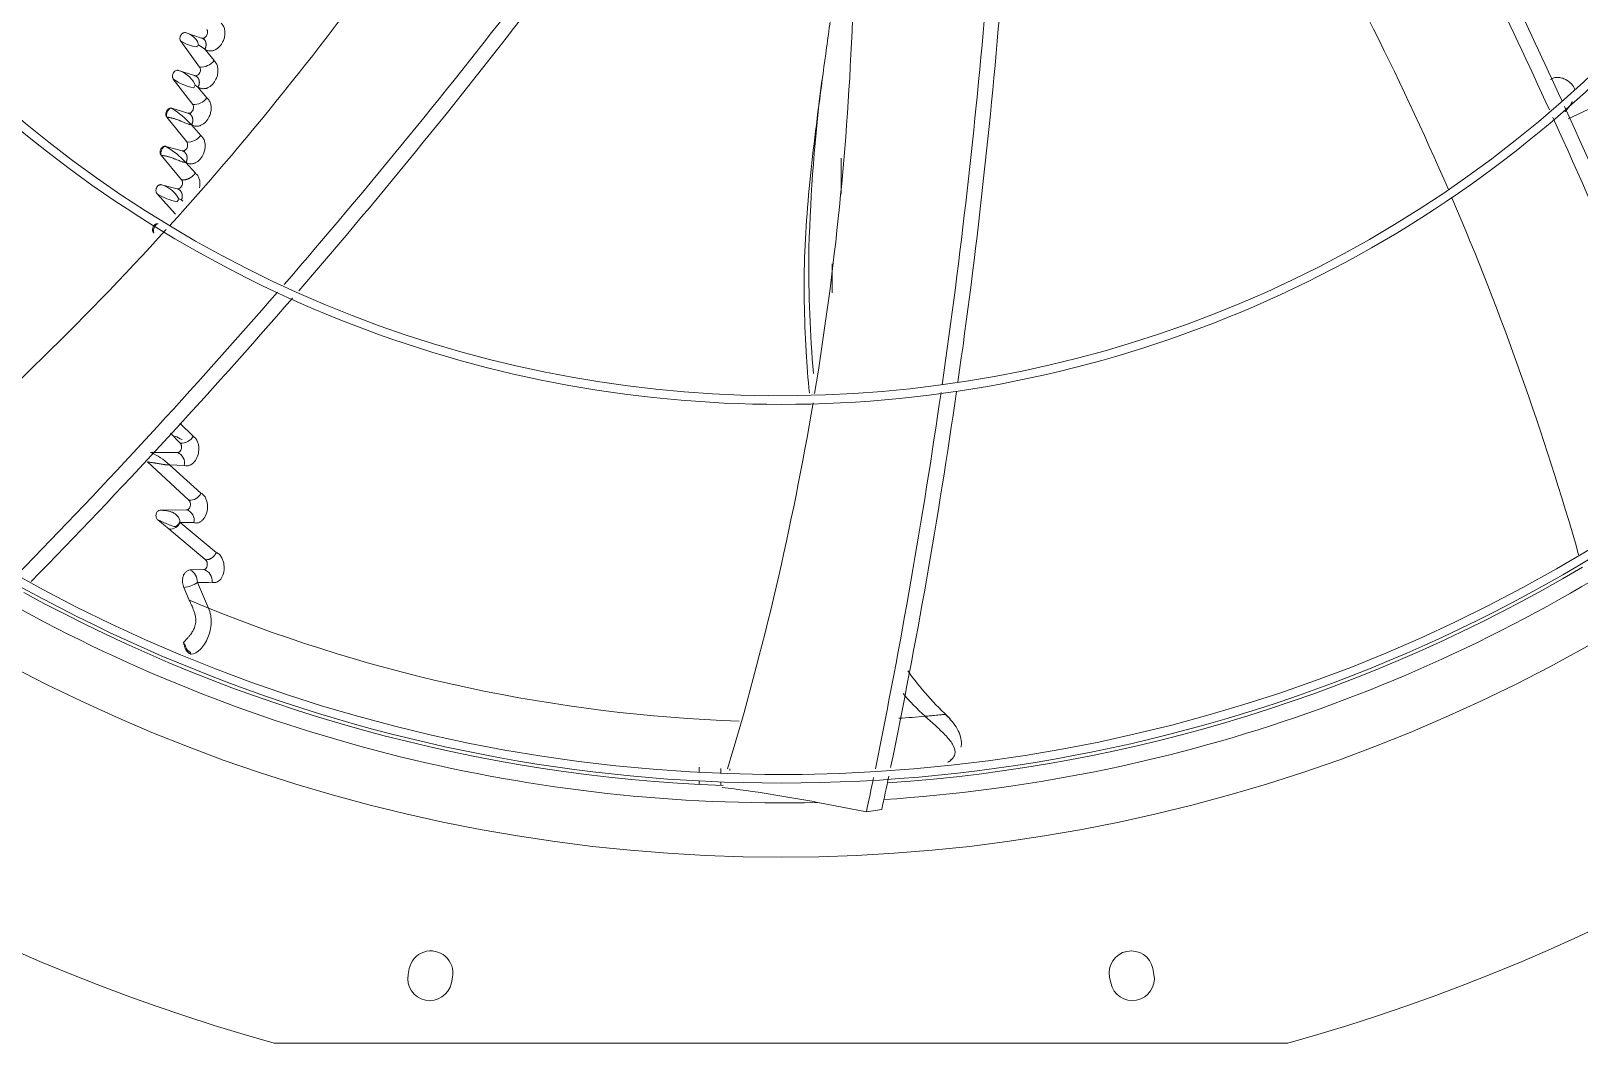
# Model space of a CAD drawing. Header units: millimetres. Extents: x 113490 to 142599, y -20467 to 115.
# Drawn here: x 131078.5 to 131527.9, y -10820.5 to -10526.5 of the extents above; entities that cross this region are included whole.
import ezdxf

# ---------------------------------------------------------------- set-up
doc = ezdxf.new("R2010")
doc.units = ezdxf.units.MM
doc.layers.add('DV3_0', color=7, linetype='Continuous')

msp = doc.modelspace()

# ---------------------------------------------------------------- linework, layer by layer
at = {"layer": 'DV3_0', "color": 7, "linetype": 'Continuous', "lineweight": 15}
for p, q in [((131123.48, -10527.03), (131128.01, -10528.59)), ((131127.43, -10537), (131121.95, -10529.5)), ((131127.09, -10530.57), (131128.93, -10531.84)), ((131131.61, -10535.15), (131129.03, -10531.92)), ((131125.43, -10547.86), (131119.79, -10540.5)), ((131121.27, -10537.99), (131125.98, -10539.5)), ((131125.8, -10542.89), (131125.7, -10543.06)), ((131125.95, -10542.63), (131125.8, -10542.89)), ((131125.89, -10541.83), (131126.12, -10542.27)), ((131126.12, -10542.27), (131125.95, -10542.63)), ((131126.12, -10542.27), (131126.93, -10542.82)), ((131129.56, -10545.97), (131126.93, -10542.82)), ((131126.93, -10542.82), (131126.98, -10542.84)), ((131119.31, -10549), (131124.04, -10550.4)), ((131530.55, -10549.32), (131524.83, -10552.06)), ((131123.68, -10558.78), (131117.9, -10551.54)), ((131127.75, -10556.86), (131125.06, -10553.76)), ((131125.06, -10553.76), (131125.11, -10553.77)), ((131122.19, -10569.75), (131116.25, -10562.62)), ((131117.61, -10560.05), (131122.35, -10561.34)), ((131126.18, -10567.82), (131123.4, -10564.71)), ((131123.4, -10564.71), (131123.48, -10564.74)), ((131116.37, -10571.2), (131120.9, -10572.34)), ((131120.46, -10579.78), (131115.07, -10573.81)), ((131120.74, -10574.22), (131121.43, -10575.26)), ((131121.19, -10575.7), (131120.92, -10576.11)), ((131121.43, -10575.26), (131121.19, -10575.7)), ((131121.43, -10575.26), (131122.13, -10575.67)), ((131121.8, -10646.25), (131118.94, -10643.35)), ((131125.52, -10644.25), (131121.65, -10640.49)), ((131124.3, -10662.81), (131112.31, -10651.68)), ((131113.15, -10648.92), (131120.98, -10648.99)), ((131118.66, -10652.51), (131122.91, -10652.7)), ((131127.8, -10660.77), (131118.67, -10652.51)), ((131115.92, -10665.7), (131123.66, -10665.62)), ((131118.6, -10671.25), (131115.29, -10668.54)), ((131121.73, -10669.27), (131121.69, -10669.05)), ((131132.27, -10677.98), (131121.73, -10669.27)), ((131129.08, -10680.06), (131118.6, -10671.25)), ((131124.63, -10683.06), (131128.69, -10682.96)), ((131124.43, -10691.82), (131122.82, -10688.14)), ((131130, -10694.15), (131126.77, -10686.71)), ((131122.74, -10704.19), (131122.75, -10704.17)), ((131272.43, -10741.87), (131272.43, -10740.36)), ((131272.43, -10745.37), (131272.43, -10744.37)), ((131306.89, -10750.62), (131321.03, -10753.31)), ((131321.03, -10753.31), (131325.49, -10752.68)), ((131188.29, -10798.88), (131187.96, -10800.55)), ((131404.52, -10800.55), (131404.19, -10798.88)), ((131200.51, -10803.04), (131200.84, -10801.38)), ((131391.63, -10801.38), (131391.96, -10803.04)), ((131443.41, -10820.49), (131149.06, -10820.49))]:
    msp.add_line(p, q, dxfattribs=at)
at = {"layer": 'DV3_0', "color": 7, "linetype": 'Continuous', "lineweight": 20}
for p, q in [((131313.74, -10573.97), (131313.74, -10563.44)), ((131311.12, -10602.61), (131311.12, -10594.2)), ((131278.74, -10742.15), (131278.74, -10740.7)), ((131281.36, -10741.36), (131281.36, -10740.84)), ((131278.74, -10745.66), (131278.74, -10744.65))]:
    msp.add_line(p, q, dxfattribs=at)
at = {"layer": 'DV3_0', "color": 7, "linetype": 'Continuous', "lineweight": 15}
for centre, radius, start, end in [((131296.24, -10288.99), 551.5, 195.4775, 254.5225), ((131296.24, -10288.99), 551.5, 285.4775, 344.5225), ((129771.86, -11348.24), 1921.39, 24.56568, 27.16861), ((130689.06, -10918.01), 872.25, 23.32871, 30.53654), ((129849.13, -11313.07), 1840.9, 24.60001, 26.89057), ((130471.84, -9998), 872.24, 317.86602, 325.02361), ((129699.45, -9342.41), 1921.39, 319.10975, 322.45989), ((129763.55, -9398.09), 1840.9, 319.15831, 322.66086), ((129441.17, -10355.96), 1921.39, 351.8208, 355.20802), ((129525.2, -10368.15), 1840.9, 351.86875, 355.41631), ((130445.37, -10489.89), 872.25, 350.63739, 357.81353), ((131296.24, -10288.99), 343.5, 225.9212, 315.6512), ((131127.65, -10520.76), 10.44, 236.8811, 264.046), ((131122.8, -10527.21), 5.45, 313.7925, 317.47), ((131122.15, -10526.64), 6.31, 317.6452, 321.5525), ((131128.04, -10529.27), 0.78, 12.7225, 57.3488), ((131127.81, -10532.2), 4.81, 265.5115, 322.2315), ((131131.38, -10529.14), 3.64, 227.7428, 229.7409), ((131296.24, -10288.99), 346, 270, 315.3179), ((131296.24, -10288.99), 346, 226.461, 270), ((131128.7, -10528.02), 15.34, 234.4922, 258.7126), ((131119.15, -10545.26), 7.57, 26.9834, 73.7291), ((131125.95, -10540.24), 0.866, 16.0058, 57.6668), ((131832.82, -10605.52), 528.72, 172.9859, 178.2608), ((131106.37, -10570.51), 25.09, 41.8667, 58.9698), ((131125.77, -10543.15), 4.73, 265.8403, 323.2857), ((129849.13, -11313.07), 1840.9, 21.02717, 24.54064), ((131123.96, -10551.18), 0.921, 18.0658, 57.5274), ((129771.86, -11348.24), 1921.39, 21.16348, 24.49317), ((131124.02, -10554.21), 4.58, 265.7991, 324.5702), ((131104.61, -10582.13), 25.63, 42.8328, 59.5066), ((131122.23, -10562.15), 0.965, 19.7105, 57.2219), ((131114.03, -10579.26), 8.39, 36.859, 73.8365), ((131123.64, -10560.64), 15.71, 236.9569, 260.0262), ((131125.74, -10570.98), 5.92, 232.3975, 237.1972), ((130689.06, -10918.01), 872.25, 15.92715, 23.15375), ((130471.84, -9998), 872.24, 310.5122, 317.77416), ((131695.21, -10593.96), 390.91, 179.6523, 184.707), ((129699.45, -9342.41), 1921.39, 315.69478, 319.02272), ((131296.24, -10288.99), 453.5, 225.9915, 315.56), ((129763.55, -9398.09), 1840.9, 315.58647, 319.0689), ((131296.24, -10288.99), 456, 270, 315.5611), ((131296.24, -10288.99), 456, 226.2335, 270), ((130445.37, -10489.89), 872.25, 343.27776, 350.45664), ((129441.17, -10355.96), 1921.39, 348.44556, 351.75301), ((129525.2, -10368.15), 1840.9, 348.33271, 351.78205), ((131296.24, -10288.99), 477.5, 226.9802, 313.0198), ((131302.66, -10272.41), 414.13, 243.8682, 244.1867), ((131122.16, -10642.46), 3.81, 264.7001, 331.9048), ((131105.22, -10667.13), 19.86, 47.4041, 66.4859), ((131119.97, -10651.87), 3.05, 344.1564, 70.634), ((131124.59, -10659.27), 3.55, 265.4096, 335.1519), ((131122.62, -10668.65), 3.21, 347.6517, 71.1439), ((131118.77, -10668.05), 3.2, 266.8406, 337.4758), ((131120.28, -10668.51), 1.92, 273.3073, 284.0677), ((131118.31, -10667.63), 3.66, 311.5503, 337.1639), ((131118.83, -10669.23), 2.86, 3.4886, 9.9712), ((131126.17, -10509.93), 159.41, 268.4037, 269.8503), ((131122.91, -10686.52), 3.86, 357.1818, 63.5888), ((131127.62, -10686.21), 3.43, 352.2982, 71.7881), ((131296.24, -10288.99), 457, 273.8842, 300.6079), ((131122.56, -10681.25), 6.9, 272.155, 307.597), ((131122.48, -10681.02), 7.13, 272.7525, 306.9995), ((131127.04, -10514.05), 172.67, 269.9107, 271.3205), ((131296.24, -10288.99), 457, 241.2404, 267.8944), ((131270.86, -10349.07), 372.72, 246.8673, 247.7953), ((131403.99, -10662.14), 86.91, 215.3254, 227.5701), ((131384.72, -10675.22), 68.66, 227.1697, 227.3633), ((131343.19, -10735.54), 3.66, 293.0102, 343.8905), ((131344.57, -10737.9), 1.01, 272.8523, 351.7231), ((131344.71, -10739.12), 0.228, 113.42, 121.4287), ((131229.52, -11150.64), 407.44, 79.0531, 83.0099), ((129441.17, -10355.96), 1921.39, 348.06491, 348.36936), ((129525.2, -10368.15), 1840.9, 347.94302, 348.25074), ((131194.57, -10800.13), 6.4, 348.75, 168.75), ((131397.91, -10800.13), 6.4, 11.25, 191.25), ((131194.24, -10801.79), 6.4, 168.75, 348.75), ((131398.24, -10801.79), 6.4, 191.25, 11.25)]:
    msp.add_arc(centre, radius, start, end, dxfattribs=at)
at = {"layer": 'DV3_0', "color": 7, "linetype": 'Continuous', "lineweight": 20}
for centre, radius, start, end in [((131624.44, -10596.05), 320.16, 178.8238, 179.2018), ((131296.24, -10288.99), 461.75, 273.7025, 304.0494), ((131296.24, -10288.99), 461.75, 240.9755, 271.3224), ((131299.53, -10276.24), 450.99, 247.92, 268.0313), ((131299.53, -10276.24), 450.99, 273.9356, 274.8998)]:
    msp.add_arc(centre, radius, start, end, dxfattribs=at)
at = {"layer": 'DV3_0', "color": 7, "linetype": 'Continuous', "lineweight": 15}
for points, knots in [([(131123.48, -10527.03), (131123.23, -10526.94), (131122.92, -10526.97), (131122.35, -10527.25), (131122.09, -10527.51), (131121.84, -10527.98), (131121.77, -10528.15), (131121.7, -10528.47), (131121.69, -10528.62), (131121.71, -10529.05), (131121.79, -10529.28), (131121.95, -10529.5)], [0, 0, 0, 0, 0.25, 0.25, 0.5, 0.5, 0.625, 0.625, 0.75, 0.75, 1, 1, 1, 1]), ([(131127.09, -10530.57), (131127.02, -10530.11), (131126.84, -10529.68), (131126.36, -10528.93), (131126.06, -10528.6), (131125.08, -10527.73), (131124.3, -10527.3), (131123.48, -10527.03)], [0, 0, 0, 0, 0.25, 0.25, 0.5, 0.5, 1, 1, 1, 1]), ([(131128.01, -10528.59), (131128.07, -10528.6), (131128.2, -10528.64), (131128.47, -10528.64), (131128.83, -10528.52), (131129.23, -10528.2), (131129.55, -10527.75), (131129.72, -10527.24), (131129.75, -10526.78), (131129.69, -10526.46), (131129.6, -10526.24), (131129.54, -10526.15), (131129.51, -10526.1)], [0, 0, 0, 0, 0.061712, 0.124068, 0.257055, 0.398269, 0.543459, 0.683288, 0.800054, 0.90078, 0.950773, 1, 1, 1, 1]), ([(131129.03, -10531.92), (131129.18, -10532.01), (131129.48, -10532.18), (131129.96, -10532.31), (131130.4, -10532.36), (131130.8, -10532.34), (131131.16, -10532.28), (131131.47, -10532.19), (131132.19, -10531.92), (131133.24, -10531.17), (131134.16, -10529.8), (131134.65, -10528.47), (131134.82, -10527.26), (131134.72, -10526.09), (131134.35, -10525.03), (131133.9, -10524.53), (131133.67, -10524.27)], [0, 0, 0, 0, 0.048712, 0.093297, 0.133867, 0.170457, 0.203036, 0.231538, 0.255882, 0.403164, 0.540731, 0.633138, 0.726086, 0.818306, 0.909472, 1, 1, 1, 1]), ([(131310.49, -10523.71), (131310.15, -10526.27), (131309.81, -10528.81), (131308.12, -10541.36), (131306.74, -10551.3), (131304.46, -10571.05), (131303.54, -10580.86), (131302.77, -10600.33), (131302.94, -10609.98), (131303.77, -10623.63), (131304.08, -10627.66), (131304.46, -10631.69)], [0.0934532, 0.0934532, 0.0934532, 0.0934532, 0.125, 0.125, 0.25, 0.25, 0.375, 0.375, 0.5, 0.5, 0.5526716, 0.5526716, 0.5526716, 0.5526716]), ([(131128.93, -10531.84), (131128.95, -10531.8), (131129, -10531.71), (131129.06, -10531.58), (131129.11, -10531.45), (131129.16, -10531.32), (131129.2, -10531.19), (131129.24, -10531.05), (131129.26, -10530.92), (131129.28, -10530.79), (131129.3, -10530.65), (131129.3, -10530.52), (131129.3, -10530.39), (131129.3, -10530.26), (131129.28, -10530.14), (131129.26, -10530.01), (131129.24, -10529.89), (131129.2, -10529.77), (131129.16, -10529.66), (131129.12, -10529.55), (131129.06, -10529.44), (131129, -10529.34), (131128.94, -10529.25), (131128.87, -10529.15), (131128.79, -10529.07), (131128.71, -10528.99), (131128.63, -10528.91), (131128.53, -10528.84), (131128.44, -10528.78), (131128.34, -10528.72), (131128.23, -10528.67), (131128.12, -10528.62), (131128.05, -10528.6), (131128.01, -10528.59)], [0, 0, 0, 0, 0.030721, 0.061407, 0.092102, 0.122841, 0.153652, 0.184559, 0.215579, 0.246725, 0.278006, 0.309429, 0.340997, 0.372715, 0.404583, 0.436606, 0.468785, 0.501126, 0.533632, 0.566299, 0.59912, 0.632082, 0.665173, 0.698377, 0.731679, 0.765062, 0.798512, 0.832013, 0.865554, 0.899127, 0.932725, 0.966348, 1, 1, 1, 1]), ([(131126.98, -10542.84), (131127.14, -10542.93), (131127.45, -10543.11), (131127.93, -10543.26), (131128.37, -10543.31), (131128.77, -10543.3), (131129.13, -10543.24), (131129.43, -10543.16), (131130.14, -10542.9), (131131.19, -10542.16), (131132.12, -10540.77), (131132.61, -10539.43), (131132.79, -10538.2), (131132.69, -10537.01), (131132.32, -10535.92), (131131.85, -10535.4), (131131.61, -10535.15)], [0, 0, 0, 0, 0.049725, 0.09487, 0.135552, 0.171819, 0.203628, 0.230893, 0.253518, 0.400765, 0.538713, 0.630437, 0.723371, 0.816167, 0.908233, 1, 1, 1, 1]), ([(131119.79, -10540.5), (131119.73, -10540.4), (131119.6, -10540.2), (131119.52, -10539.81), (131119.53, -10539.36), (131119.68, -10538.86), (131119.99, -10538.4), (131120.4, -10538.07), (131120.78, -10537.95), (131121.07, -10537.94), (131121.2, -10537.98), (131121.27, -10537.99)], [0, 0, 0, 0, 0.103624, 0.201896, 0.31398, 0.451787, 0.59527, 0.73673, 0.874824, 0.938298, 1, 1, 1, 1]), ([(131125.98, -10539.5), (131126.04, -10539.52), (131126.17, -10539.55), (131126.44, -10539.54), (131126.8, -10539.41), (131127.19, -10539.09), (131127.49, -10538.63), (131127.65, -10538.12), (131127.67, -10537.66), (131127.61, -10537.34), (131127.52, -10537.13), (131127.46, -10537.04), (131127.43, -10537)], [0, 0, 0, 0, 0.062127, 0.125087, 0.257837, 0.399205, 0.545067, 0.685923, 0.803386, 0.90406, 0.952122, 1, 1, 1, 1]), ([(131126.98, -10542.84), (131127, -10542.79), (131127.05, -10542.71), (131127.11, -10542.57), (131127.16, -10542.44), (131127.21, -10542.3), (131127.25, -10542.17), (131127.28, -10542.03), (131127.31, -10541.89), (131127.33, -10541.76), (131127.34, -10541.62), (131127.34, -10541.48), (131127.34, -10541.35), (131127.33, -10541.22), (131127.31, -10541.09), (131127.29, -10540.96), (131127.26, -10540.84), (131127.23, -10540.72), (131127.18, -10540.6), (131127.13, -10540.49), (131127.08, -10540.38), (131127.01, -10540.28), (131126.95, -10540.18), (131126.87, -10540.08), (131126.79, -10539.99), (131126.71, -10539.91), (131126.62, -10539.83), (131126.52, -10539.76), (131126.42, -10539.7), (131126.32, -10539.64), (131126.21, -10539.58), (131126.1, -10539.54), (131126.02, -10539.51), (131125.98, -10539.5)], [0, 0, 0, 0, 0.030662, 0.061288, 0.091921, 0.122598, 0.15335, 0.184199, 0.215166, 0.246262, 0.2775, 0.308884, 0.340421, 0.372114, 0.403966, 0.435979, 0.468156, 0.500504, 0.533023, 0.565711, 0.598557, 0.631551, 0.664678, 0.697923, 0.73127, 0.764701, 0.7982, 0.831754, 0.865349, 0.898975, 0.932627, 0.966301, 1, 1, 1, 1]), ([(131526.77, -10543.55), (131526.65, -10543.24), (131526.22, -10542.4), (131525.27, -10541.39), (131524.07, -10540.6), (131522.95, -10540.15), (131521.76, -10539.97), (131520.6, -10540.09), (131519.99, -10540.47), (131519.68, -10540.66)], [0.3184367, 0.3184367, 0.3184367, 0.3184367, 0.3985096, 0.5413232, 0.628849, 0.7196251, 0.8121213, 0.9052908, 1, 1, 1, 1]), ([(131117.9, -10551.54), (131117.88, -10551.52), (131117.84, -10551.48), (131117.8, -10551.4), (131117.76, -10551.33), (131117.71, -10551.22), (131117.66, -10551.08), (131117.62, -10550.89), (131117.6, -10550.68), (131117.62, -10550.35), (131117.72, -10550.01), (131117.89, -10549.69), (131118.05, -10549.46), (131118.24, -10549.27), (131118.45, -10549.12), (131118.67, -10549.02), (131118.87, -10548.97), (131119.04, -10548.96), (131119.18, -10548.97), (131119.27, -10548.99), (131119.31, -10549)], [0, 0, 0, 0, 0.023997, 0.048085, 0.072391, 0.09704, 0.146565, 0.196478, 0.252296, 0.308899, 0.447394, 0.518709, 0.590696, 0.663416, 0.735191, 0.803703, 0.87187, 0.915381, 0.957876, 1, 1, 1, 1]), ([(131117.9, -10551.54), (131117.82, -10551.36), (131117.8, -10551.08), (131117.88, -10550.48), (131117.99, -10550.14), (131118.29, -10549.56), (131118.49, -10549.31), (131118.91, -10549), (131119.13, -10548.95), (131119.31, -10549)], [0, 0, 0, 0, 0.25, 0.25, 0.5, 0.5, 0.75, 0.75, 1, 1, 1, 1]), ([(131124.04, -10550.4), (131124.1, -10550.41), (131124.23, -10550.44), (131124.5, -10550.42), (131124.85, -10550.29), (131125.23, -10549.96), (131125.52, -10549.49), (131125.67, -10548.98), (131125.68, -10548.52), (131125.61, -10548.21), (131125.52, -10548), (131125.46, -10547.91), (131125.43, -10547.86)], [0, 0, 0, 0, 0.061858, 0.124527, 0.256747, 0.397935, 0.544068, 0.685407, 0.802956, 0.903358, 0.951888, 1, 1, 1, 1]), ([(131125.11, -10553.77), (131125.26, -10553.86), (131125.56, -10554.03), (131126.03, -10554.17), (131126.47, -10554.22), (131126.87, -10554.21), (131127.23, -10554.14), (131127.54, -10554.05), (131128.26, -10553.77), (131129.3, -10553), (131130.2, -10551.59), (131130.66, -10550.23), (131130.82, -10549.01), (131130.7, -10547.82), (131130.29, -10546.73), (131129.81, -10546.23), (131129.56, -10545.97)], [0, 0, 0, 0, 0.047949, 0.091845, 0.131809, 0.167905, 0.2001, 0.228322, 0.252481, 0.399943, 0.539027, 0.629782, 0.722249, 0.81505, 0.907464, 1, 1, 1, 1]), ([(131525.99, -10547.04), (131525.97, -10547.09), (131525.93, -10547.19), (131525.86, -10547.35), (131525.78, -10547.5), (131525.69, -10547.66), (131525.53, -10547.92), (131525.25, -10548.31), (131524.84, -10548.83), (131524.43, -10549.33), (131524.1, -10549.72), (131523.93, -10549.93), (131523.88, -10550)], [0.0000242, 0.0000242, 0.0000242, 0.0000242, 0.0223392, 0.0454389, 0.0693317, 0.0940459, 0.1196058, 0.1909934, 0.2852171, 0.3759865, 0.4428982, 0.4761984, 0.4761984, 0.4761984, 0.4761984]), ([(131125.06, -10553.76), (131125.01, -10553.75), (131124.91, -10553.74), (131124.75, -10553.72), (131124.58, -10553.69), (131124.41, -10553.65), (131124.13, -10553.58), (131123.7, -10553.43), (131123.11, -10553.2), (131122.53, -10552.95), (131122.06, -10552.75), (131121.61, -10552.56), (131121.12, -10552.37), (131120.62, -10552.18), (131120.21, -10552.05), (131119.87, -10551.95), (131119.55, -10551.87), (131119.23, -10551.8), (131118.93, -10551.74), (131118.65, -10551.68), (131118.38, -10551.63), (131118.12, -10551.59), (131117.97, -10551.56), (131117.9, -10551.54)], [0, 0, 0, 0, 0.022349, 0.045451, 0.069335, 0.09403, 0.119558, 0.190912, 0.284349, 0.376471, 0.44345, 0.485057, 0.569523, 0.642907, 0.687857, 0.73071, 0.77175, 0.811297, 0.849706, 0.887364, 0.924682, 0.962083, 1, 1, 1, 1]), ([(131125.11, -10553.77), (131125.13, -10553.73), (131125.17, -10553.64), (131125.23, -10553.51), (131125.28, -10553.37), (131125.33, -10553.23), (131125.36, -10553.09), (131125.39, -10552.95), (131125.42, -10552.82), (131125.43, -10552.68), (131125.44, -10552.54), (131125.45, -10552.4), (131125.44, -10552.27), (131125.43, -10552.14), (131125.41, -10552.01), (131125.39, -10551.88), (131125.35, -10551.75), (131125.31, -10551.63), (131125.27, -10551.51), (131125.22, -10551.4), (131125.16, -10551.29), (131125.09, -10551.19), (131125.02, -10551.08), (131124.95, -10550.99), (131124.87, -10550.9), (131124.78, -10550.81), (131124.69, -10550.74), (131124.59, -10550.66), (131124.49, -10550.6), (131124.38, -10550.54), (131124.27, -10550.48), (131124.16, -10550.44), (131124.08, -10550.41), (131124.04, -10550.4)], [0, 0, 0, 0, 0.030541, 0.061049, 0.09157, 0.12214, 0.152791, 0.183548, 0.214428, 0.245447, 0.276615, 0.307941, 0.339429, 0.371083, 0.402906, 0.434903, 0.467075, 0.499427, 0.531962, 0.564675, 0.597556, 0.630594, 0.663775, 0.697081, 0.730497, 0.764005, 0.797589, 0.831233, 0.864925, 0.898652, 0.932409, 0.966192, 1, 1, 1, 1]), ([(131123.48, -10564.74), (131123.63, -10564.82), (131123.92, -10564.98), (131124.38, -10565.11), (131124.81, -10565.16), (131125.21, -10565.14), (131125.57, -10565.07), (131125.89, -10564.98), (131126.61, -10564.68), (131127.64, -10563.88), (131128.51, -10562.45), (131128.94, -10561.09), (131129.07, -10559.87), (131128.93, -10558.69), (131128.51, -10557.61), (131128, -10557.11), (131127.75, -10556.86)], [0, 0, 0, 0, 0.046642, 0.089607, 0.12902, 0.164956, 0.19739, 0.226259, 0.251477, 0.399281, 0.53953, 0.629234, 0.721185, 0.813961, 0.906708, 1, 1, 1, 1]), ([(131116.25, -10562.62), (131116.23, -10562.6), (131116.2, -10562.55), (131116.15, -10562.48), (131116.11, -10562.41), (131116.06, -10562.3), (131116, -10562.16), (131115.96, -10561.97), (131115.94, -10561.77), (131115.95, -10561.44), (131116.04, -10561.1), (131116.2, -10560.77), (131116.36, -10560.54), (131116.55, -10560.35), (131116.76, -10560.19), (131116.97, -10560.08), (131117.17, -10560.03), (131117.34, -10560.01), (131117.48, -10560.02), (131117.57, -10560.04), (131117.61, -10560.05)], [0, 0, 0, 0, 0.023889, 0.047877, 0.07209, 0.09665, 0.14604, 0.195842, 0.251676, 0.3083, 0.447362, 0.518962, 0.591199, 0.664024, 0.735849, 0.804261, 0.872291, 0.915659, 0.958013, 1, 1, 1, 1]), ([(131116.25, -10562.62), (131116.17, -10562.44), (131116.15, -10562.17), (131116.22, -10561.56), (131116.32, -10561.23), (131116.62, -10560.64), (131116.81, -10560.38), (131117.22, -10560.07), (131117.43, -10560), (131117.61, -10560.05)], [0, 0, 0, 0, 0.25, 0.25, 0.5, 0.5, 0.75, 0.75, 1, 1, 1, 1]), ([(131123.4, -10564.71), (131123.35, -10564.71), (131123.25, -10564.7), (131123.09, -10564.68), (131122.93, -10564.65), (131122.76, -10564.62), (131122.48, -10564.55), (131122.05, -10564.42), (131121.47, -10564.2), (131120.89, -10563.97), (131120.42, -10563.78), (131119.97, -10563.59), (131119.49, -10563.41), (131118.99, -10563.24), (131118.57, -10563.11), (131118.24, -10563.02), (131117.91, -10562.94), (131117.59, -10562.87), (131117.29, -10562.81), (131117.01, -10562.76), (131116.73, -10562.71), (131116.48, -10562.66), (131116.33, -10562.63), (131116.25, -10562.62)], [0, 0, 0, 0, 0.022138, 0.045009, 0.068643, 0.093067, 0.118304, 0.188943, 0.281085, 0.373632, 0.440308, 0.480842, 0.565479, 0.639048, 0.684263, 0.727434, 0.768841, 0.808803, 0.847669, 0.885817, 0.923645, 0.961567, 1, 1, 1, 1]), ([(131122.35, -10561.34), (131122.41, -10561.35), (131122.54, -10561.38), (131122.81, -10561.36), (131123.15, -10561.22), (131123.53, -10560.87), (131123.81, -10560.4), (131123.95, -10559.89), (131123.95, -10559.43), (131123.87, -10559.12), (131123.77, -10558.91), (131123.71, -10558.82), (131123.68, -10558.78)], [0, 0, 0, 0, 0.061627, 0.124066, 0.255996, 0.397291, 0.543969, 0.685918, 0.803556, 0.903737, 0.952044, 1, 1, 1, 1]), ([(131123.48, -10564.74), (131123.5, -10564.69), (131123.54, -10564.6), (131123.6, -10564.47), (131123.65, -10564.33), (131123.69, -10564.19), (131123.72, -10564.05), (131123.75, -10563.91), (131123.77, -10563.77), (131123.79, -10563.63), (131123.79, -10563.5), (131123.79, -10563.36), (131123.79, -10563.22), (131123.77, -10563.09), (131123.75, -10562.96), (131123.72, -10562.83), (131123.69, -10562.71), (131123.65, -10562.58), (131123.6, -10562.47), (131123.55, -10562.35), (131123.49, -10562.24), (131123.42, -10562.14), (131123.35, -10562.04), (131123.27, -10561.94), (131123.19, -10561.85), (131123.1, -10561.76), (131123, -10561.68), (131122.91, -10561.61), (131122.8, -10561.54), (131122.7, -10561.48), (131122.58, -10561.43), (131122.47, -10561.38), (131122.39, -10561.35), (131122.35, -10561.34)], [0, 0, 0, 0, 0.030435, 0.060841, 0.091264, 0.121741, 0.152303, 0.182977, 0.213782, 0.244732, 0.27584, 0.307114, 0.338559, 0.37018, 0.40198, 0.433962, 0.466131, 0.498489, 0.53104, 0.563776, 0.59669, 0.629768, 0.662996, 0.696357, 0.729835, 0.763411, 0.797068, 0.830791, 0.864566, 0.898381, 0.932227, 0.9661, 1, 1, 1, 1]), ([(131115.07, -10573.81), (131115.05, -10573.78), (131115.01, -10573.74), (131114.95, -10573.66), (131114.91, -10573.58), (131114.85, -10573.47), (131114.8, -10573.34), (131114.74, -10573.08), (131114.73, -10572.78), (131114.78, -10572.46), (131114.86, -10572.19), (131114.98, -10571.93), (131115.14, -10571.71), (131115.32, -10571.51), (131115.52, -10571.35), (131115.74, -10571.24), (131115.93, -10571.19), (131116.1, -10571.17), (131116.24, -10571.17), (131116.32, -10571.19), (131116.37, -10571.2)], [0, 0, 0, 0, 0.028007, 0.055032, 0.081193, 0.106619, 0.153365, 0.20124, 0.314031, 0.380881, 0.453942, 0.525375, 0.597439, 0.669138, 0.739919, 0.808326, 0.876169, 0.918445, 0.959511, 1, 1, 1, 1]), ([(131120.9, -10572.34), (131120.97, -10572.35), (131121.09, -10572.37), (131121.36, -10572.34), (131121.71, -10572.19), (131122.08, -10571.84), (131122.35, -10571.37), (131122.47, -10570.85), (131122.47, -10570.39), (131122.38, -10570.08), (131122.28, -10569.87), (131122.22, -10569.79), (131122.19, -10569.75)], [0, 0, 0, 0, 0.061406, 0.123605, 0.255267, 0.396706, 0.543947, 0.686506, 0.804218, 0.904136, 0.952269, 1, 1, 1, 1]), ([(131126.18, -10567.82), (131126.15, -10567.87), (131126.08, -10567.96), (131125.97, -10568.09), (131125.86, -10568.22), (131125.76, -10568.33), (131125.65, -10568.44), (131125.55, -10568.54), (131125.45, -10568.63), (131125.35, -10568.72), (131125.26, -10568.8), (131125.17, -10568.87), (131125.08, -10568.93), (131125, -10568.99), (131124.93, -10569.04), (131124.86, -10569.08), (131124.79, -10569.12), (131124.74, -10569.16), (131124.68, -10569.19), (131124.64, -10569.22), (131124.6, -10569.24), (131124.56, -10569.26), (131124.54, -10569.27), (131124.52, -10569.28), (131124.5, -10569.29), (131124.41, -10569.34), (131124.24, -10569.43), (131123.99, -10569.53), (131123.75, -10569.62), (131123.52, -10569.69), (131123.3, -10569.74), (131123.09, -10569.77), (131122.89, -10569.79), (131122.7, -10569.79), (131122.52, -10569.79), (131122.35, -10569.77), (131122.24, -10569.75), (131122.19, -10569.75)], [0, 0, 0, 0, 0.035262, 0.068967, 0.101155, 0.131854, 0.161087, 0.188869, 0.21521, 0.240119, 0.263599, 0.285654, 0.306284, 0.325489, 0.343267, 0.359617, 0.374536, 0.388021, 0.400067, 0.410673, 0.419833, 0.427546, 0.433807, 0.438615, 0.441967, 0.443862, 0.50247, 0.559291, 0.614408, 0.66788, 0.719754, 0.770071, 0.818875, 0.866215, 0.912143, 0.956718, 1, 1, 1, 1]), ([(131127.39, -10572.11), (131127.42, -10571.98), (131127.51, -10571.47), (131127.55, -10570.57), (131127.35, -10569.48), (131126.92, -10568.49), (131126.43, -10568.04), (131126.18, -10567.82)], [0.6022969, 0.6022969, 0.6022969, 0.6022969, 0.635456, 0.7251168, 0.8159648, 0.9074058, 1, 1, 1, 1]), ([(131122.13, -10575.67), (131122.15, -10575.62), (131122.18, -10575.53), (131122.23, -10575.4), (131122.28, -10575.27), (131122.31, -10575.13), (131122.34, -10574.99), (131122.36, -10574.86), (131122.38, -10574.72), (131122.39, -10574.58), (131122.39, -10574.45), (131122.38, -10574.31), (131122.37, -10574.18), (131122.35, -10574.05), (131122.33, -10573.92), (131122.3, -10573.8), (131122.26, -10573.67), (131122.22, -10573.56), (131122.17, -10573.44), (131122.11, -10573.33), (131122.05, -10573.22), (131121.98, -10573.12), (131121.91, -10573.02), (131121.83, -10572.93), (131121.74, -10572.84), (131121.65, -10572.75), (131121.56, -10572.68), (131121.46, -10572.6), (131121.36, -10572.54), (131121.25, -10572.48), (131121.14, -10572.42), (131121.02, -10572.37), (131120.94, -10572.35), (131120.9, -10572.34)], [0, 0, 0, 0, 0.030187, 0.060371, 0.090594, 0.120893, 0.151298, 0.181832, 0.212515, 0.24336, 0.27438, 0.305582, 0.336971, 0.368552, 0.400328, 0.432301, 0.464474, 0.49685, 0.52943, 0.562209, 0.595176, 0.628319, 0.661623, 0.695073, 0.72865, 0.762337, 0.796117, 0.829975, 0.863895, 0.897866, 0.931877, 0.965922, 1, 1, 1, 1]), ([(131114.12, -10585.18), (131114.1, -10585.16), (131114.07, -10585.12), (131114.02, -10585.06), (131113.97, -10584.99), (131113.91, -10584.88), (131113.85, -10584.74), (131113.8, -10584.56), (131113.77, -10584.35), (131113.77, -10584.02), (131113.84, -10583.66), (131114, -10583.32), (131114.15, -10583.08), (131114.34, -10582.88), (131114.54, -10582.72), (131114.76, -10582.6), (131114.95, -10582.54), (131115.12, -10582.52), (131115.26, -10582.53), (131115.35, -10582.55), (131115.39, -10582.56)], [0, 0, 0, 0, 0.023717, 0.047529, 0.071567, 0.095958, 0.144865, 0.194255, 0.24993, 0.306447, 0.447124, 0.519636, 0.592736, 0.666021, 0.738106, 0.806218, 0.873827, 0.916713, 0.958547, 1, 1, 1, 1]), ([(131114.12, -10585.18), (131114.04, -10585.02), (131114.01, -10584.76), (131114.07, -10584.15), (131114.17, -10583.81), (131114.44, -10583.2), (131114.63, -10582.93), (131115.02, -10582.59), (131115.22, -10582.51), (131115.39, -10582.56)], [0, 0, 0, 0, 0.25, 0.25, 0.5, 0.5, 0.75, 0.75, 1, 1, 1, 1]), ([(131120.98, -10648.99), (131121.01, -10648.99), (131121.07, -10648.99), (131121.16, -10648.98), (131121.24, -10648.95), (131121.36, -10648.91), (131121.5, -10648.83), (131121.67, -10648.69), (131121.83, -10648.51), (131122.01, -10648.22), (131122.13, -10647.87), (131122.18, -10647.5), (131122.19, -10647.24), (131122.16, -10647.01), (131122.11, -10646.79), (131122.04, -10646.59), (131121.93, -10646.4), (131121.85, -10646.3), (131121.8, -10646.25)], [0, 0, 0, 0, 0.028865, 0.057593, 0.086401, 0.115506, 0.180051, 0.24602, 0.317149, 0.389669, 0.54238, 0.617783, 0.692725, 0.753316, 0.813034, 0.877032, 0.938756, 1, 1, 1, 1]), ([(131122.91, -10652.7), (131123.07, -10652.74), (131123.38, -10652.83), (131123.84, -10652.84), (131124.27, -10652.76), (131124.66, -10652.61), (131125.01, -10652.43), (131125.67, -10651.96), (131126.52, -10650.91), (131127.06, -10649.37), (131127.21, -10648.01), (131127.15, -10646.91), (131126.86, -10645.84), (131126.34, -10644.86), (131125.8, -10644.46), (131125.52, -10644.25)], [0, 0, 0, 0, 0.047977, 0.092913, 0.135078, 0.174462, 0.21082, 0.244022, 0.394681, 0.549502, 0.632018, 0.719836, 0.811103, 0.904292, 1, 1, 1, 1]), ([(131118.66, -10652.51), (131118.62, -10652.52), (131118.53, -10652.53), (131118.38, -10652.55), (131118.21, -10652.55), (131118.04, -10652.55), (131117.85, -10652.55), (131117.64, -10652.53), (131117.42, -10652.51), (131117.15, -10652.47), (131116.82, -10652.43), (131116.44, -10652.36), (131116.06, -10652.29), (131115.69, -10652.22), (131115.32, -10652.15), (131114.94, -10652.09), (131114.57, -10652.03), (131114.19, -10651.97), (131113.84, -10651.92), (131113.49, -10651.88), (131113.17, -10651.83), (131112.86, -10651.78), (131112.57, -10651.73), (131112.4, -10651.7), (131112.31, -10651.68)], [0, 0, 0, 0, 0.023147, 0.048122, 0.074981, 0.103775, 0.13455, 0.167345, 0.202197, 0.239143, 0.297616, 0.356815, 0.416747, 0.471644, 0.527021, 0.583085, 0.63987, 0.694718, 0.747914, 0.799756, 0.850555, 0.900636, 0.950333, 1, 1, 1, 1]), ([(131125.76, -10669.34), (131125.91, -10669.37), (131126.2, -10669.45), (131126.63, -10669.45), (131127.05, -10669.37), (131127.44, -10669.22), (131127.79, -10669.02), (131128.44, -10668.51), (131129.24, -10667.39), (131129.67, -10665.81), (131129.73, -10664.47), (131129.62, -10663.42), (131129.28, -10662.35), (131128.69, -10661.36), (131128.11, -10660.97), (131127.8, -10660.77)], [0, 0, 0, 0, 0.04381, 0.08609, 0.127028, 0.166816, 0.205447, 0.242833, 0.392665, 0.553217, 0.628415, 0.712622, 0.803628, 0.899436, 1, 1, 1, 1]), ([(131115.92, -10665.7), (131115.71, -10665.7), (131115.48, -10665.79), (131115.08, -10666.14), (131114.91, -10666.4), (131114.77, -10666.91), (131114.75, -10667.1), (131114.75, -10667.47), (131114.78, -10667.66), (131114.88, -10667.98), (131114.94, -10668.1), (131115.08, -10668.33), (131115.17, -10668.44), (131115.29, -10668.54)], [0, 0, 0, 0, 0.25, 0.25, 0.5, 0.5, 0.625, 0.625, 0.75, 0.75, 0.875, 0.875, 1, 1, 1, 1]), ([(131121.65, -10668.73), (131121.52, -10667.99), (131121.09, -10667.39), (131120.3, -10666.75), (131120.02, -10666.58), (131119.43, -10666.3), (131119.13, -10666.19), (131118.53, -10666.02), (131118.23, -10665.96), (131117.67, -10665.86), (131117.4, -10665.83), (131116.64, -10665.75), (131116.21, -10665.73), (131115.92, -10665.7)], [0, 0, 0, 0, 0.25, 0.25, 0.375, 0.375, 0.5, 0.5, 0.625, 0.625, 0.75, 0.75, 1, 1, 1, 1]), ([(131123.66, -10665.62), (131123.69, -10665.61), (131123.75, -10665.61), (131123.84, -10665.59), (131123.92, -10665.57), (131124.04, -10665.52), (131124.18, -10665.43), (131124.34, -10665.28), (131124.48, -10665.09), (131124.64, -10664.77), (131124.74, -10664.41), (131124.76, -10664.03), (131124.74, -10663.76), (131124.7, -10663.52), (131124.63, -10663.31), (131124.54, -10663.12), (131124.43, -10662.95), (131124.35, -10662.86), (131124.3, -10662.81)], [0, 0, 0, 0, 0.029616, 0.059226, 0.08909, 0.119465, 0.183347, 0.248712, 0.319828, 0.392571, 0.547826, 0.625223, 0.702226, 0.763016, 0.82292, 0.883392, 0.941921, 1, 1, 1, 1]), ([(131115.29, -10668.54), (131115.56, -10668.67), (131115.89, -10668.81), (131116.64, -10669.12), (131117.06, -10669.3), (131117.74, -10669.6), (131117.97, -10669.71), (131118.45, -10669.92), (131118.7, -10670.02), (131119.19, -10670.21), (131119.43, -10670.3), (131119.91, -10670.41), (131120.15, -10670.44), (131120.39, -10670.43)], [0, 0, 0, 0, 0.25, 0.25, 0.5, 0.5, 0.625, 0.625, 0.75, 0.75, 0.875, 0.875, 1, 1, 1, 1]), ([(131132.27, -10677.98), (131132.25, -10678.02), (131132.22, -10678.11), (131132.15, -10678.23), (131132.08, -10678.36), (131132.01, -10678.48), (131131.94, -10678.6), (131131.86, -10678.71), (131131.78, -10678.81), (131131.7, -10678.92), (131131.61, -10679.01), (131131.53, -10679.11), (131131.44, -10679.2), (131131.35, -10679.28), (131131.27, -10679.36), (131131.18, -10679.43), (131131.09, -10679.5), (131131.01, -10679.56), (131130.92, -10679.62), (131130.83, -10679.67), (131130.69, -10679.76), (131130.48, -10679.86), (131130.22, -10679.97), (131129.94, -10680.04), (131129.66, -10680.09), (131129.37, -10680.1), (131129.18, -10680.08), (131129.08, -10680.06)], [0, 0, 0, 0, 0.032912, 0.064981, 0.096285, 0.126892, 0.156857, 0.186228, 0.215044, 0.243338, 0.271135, 0.298459, 0.325328, 0.351757, 0.377759, 0.403345, 0.428524, 0.453304, 0.477693, 0.501697, 0.525318, 0.596178, 0.669736, 0.746463, 0.826774, 0.911102, 1, 1, 1, 1]), ([(131131.02, -10686.67), (131131.11, -10686.69), (131131.29, -10686.74), (131131.67, -10686.77), (131132.39, -10686.7), (131133.4, -10686.06), (131134.29, -10684.59), (131134.58, -10682.95), (131134.51, -10681.57), (131134.3, -10680.53), (131133.88, -10679.49), (131133.21, -10678.52), (131132.59, -10678.16), (131132.27, -10677.98)], [0, 0, 0, 0, 0.026817, 0.053618, 0.111712, 0.23804, 0.384925, 0.553802, 0.628786, 0.712612, 0.80339, 0.89919, 1, 1, 1, 1]), ([(131122.82, -10688.14), (131122.79, -10688.06), (131122.66, -10687.74), (131122.4, -10686.84), (131122.39, -10685.62), (131122.75, -10684.51), (131123.23, -10683.8), (131123.87, -10683.27), (131124.37, -10683.13), (131124.63, -10683.06)], [0, 0, 0, 0, 0.040312, 0.156894, 0.426143, 0.570564, 0.710966, 0.853069, 1, 1, 1, 1]), ([(131128.69, -10682.96), (131128.72, -10682.95), (131128.78, -10682.95), (131128.87, -10682.93), (131128.95, -10682.9), (131129.06, -10682.85), (131129.2, -10682.76), (131129.34, -10682.6), (131129.47, -10682.4), (131129.6, -10682.07), (131129.67, -10681.69), (131129.66, -10681.28), (131129.61, -10681), (131129.54, -10680.75), (131129.45, -10680.54), (131129.34, -10680.36), (131129.22, -10680.19), (131129.13, -10680.11), (131129.08, -10680.06)], [0, 0, 0, 0, 0.028889, 0.057627, 0.086479, 0.11571, 0.177534, 0.240964, 0.311146, 0.383316, 0.541481, 0.622894, 0.703916, 0.766967, 0.829357, 0.88782, 0.94427, 1, 1, 1, 1]), ([(131124.43, -10691.82), (131124.53, -10692.05), (131124.75, -10692.53), (131125.15, -10693.43), (131125.56, -10694.42), (131125.94, -10695.48), (131126.18, -10696.37), (131126.3, -10697.16), (131126.34, -10697.77), (131126.3, -10698.4), (131126.19, -10699.06), (131125.97, -10699.77), (131125.63, -10700.54), (131125.2, -10701.25), (131124.8, -10701.81), (131124.49, -10702.2), (131124.24, -10702.5), (131123.99, -10702.78), (131123.75, -10703.05), (131123.51, -10703.3), (131123.29, -10703.54), (131123.09, -10703.76), (131122.9, -10703.98), (131122.8, -10704.1), (131122.75, -10704.17)], [0, 0, 0, 0, 0.040083, 0.086012, 0.159758, 0.214033, 0.27101, 0.312119, 0.349588, 0.378327, 0.427679, 0.47581, 0.526674, 0.604064, 0.662938, 0.69739, 0.732612, 0.768589, 0.805305, 0.842753, 0.880931, 0.919848, 0.959525, 1, 1, 1, 1]), ([(131130, -10694.15), (131130.6, -10695.47), (131130.83, -10696.95), (131130.72, -10699.92), (131130.38, -10701.41), (131129.29, -10704.07), (131128.53, -10705.24), (131126.81, -10706.95), (131125.85, -10707.49), (131124.93, -10707.58)], [0, 0, 0, 0, 0.25, 0.25, 0.5, 0.5, 0.75, 0.75, 1, 1, 1, 1]), ([(131122.74, -10704.19), (131122.74, -10704.19), (131122.74, -10704.2), (131122.75, -10704.23), (131122.76, -10704.26), (131122.77, -10704.29), (131122.8, -10704.34), (131122.83, -10704.4), (131122.89, -10704.49), (131122.98, -10704.61), (131123.09, -10704.76), (131123.18, -10704.86), (131123.23, -10704.92)], [0, 0, 0, 0, 0.045211, 0.094001, 0.147086, 0.205077, 0.268519, 0.337915, 0.463969, 0.614861, 0.787551, 1, 1, 1, 1]), ([(131124.93, -10707.58), (131124.86, -10707.55), (131124.73, -10707.49), (131124.53, -10707.39), (131124.35, -10707.27), (131124.17, -10707.14), (131124, -10706.99), (131123.84, -10706.83), (131123.7, -10706.67), (131123.52, -10706.41), (131123.32, -10706.07), (131123.14, -10705.61), (131123.01, -10705.13), (131122.88, -10704.65), (131122.79, -10704.33), (131122.75, -10704.17)], [0, 0, 0, 0, 0.053269, 0.106492, 0.159506, 0.21227, 0.264868, 0.317343, 0.369492, 0.421041, 0.535657, 0.650611, 0.76611, 0.881911, 1, 1, 1, 1]), ([(131124.78, -10706.99), (131124.73, -10706.97), (131124.63, -10706.92), (131124.48, -10706.84), (131124.34, -10706.75), (131124.21, -10706.66), (131124.09, -10706.57), (131123.94, -10706.43), (131123.77, -10706.24), (131123.57, -10705.91), (131123.38, -10705.47), (131123.28, -10705.11), (131123.23, -10704.92)], [0, 0, 0, 0, 0.065734, 0.129186, 0.19042, 0.249586, 0.306916, 0.362726, 0.475472, 0.588217, 0.784674, 1, 1, 1, 1]), ([(131124.93, -10707.58), (131124.84, -10707.58), (131124.77, -10707.51), (131124.71, -10707.28), (131124.73, -10707.13), (131124.78, -10706.99)], [0, 0, 0, 0, 0.5, 0.5, 1, 1, 1, 1]), ([(131344.08, -10725.03), (131344.08, -10725.03), (131344.07, -10725.03), (131343.97, -10725.03), (131343.69, -10725.05), (131343.16, -10725.1), (131342.6, -10725.16), (131341.83, -10725.23), (131340.89, -10725.32), (131339.68, -10725.43), (131338.64, -10725.52), (131338.05, -10725.58)], [0.4353687, 0.4353687, 0.4353687, 0.4353687, 0.4372935, 0.4998211, 0.6248762, 0.6874038, 0.7499313, 0.8124589, 0.8749865, 0.937514, 1, 1, 1, 1]), ([(131346.71, -10736.55), (131346.87, -10735.78), (131346.69, -10734.94), (131345.77, -10733.16), (131345.04, -10732.23), (131343.29, -10730.35), (131342.27, -10729.39), (131340.21, -10727.52), (131339.16, -10726.6), (131338.22, -10725.73)], [0, 0, 0, 0, 0.25, 0.25, 0.5, 0.5, 0.75, 0.75, 1, 1, 1, 1]), ([(131348.45, -10734.56), (131348.53, -10734.22), (131348.72, -10733.34), (131348.38, -10731.48), (131347.18, -10728.39), (131345.41, -10726.44), (131344.02, -10724.97)], [0, 0, 0, 0, 0.107288, 0.324774, 0.551743, 1, 1, 1, 1])]:
    msp.add_open_spline(points, degree=3, knots=knots, dxfattribs=at)
msp.add_open_spline([(131331.67, -10718.99), (131333.64, -10721.27), (131335.76, -10723.47), (131338.05, -10725.58)], degree=3, dxfattribs=at)

doc.saveas('drawing.dxf')
